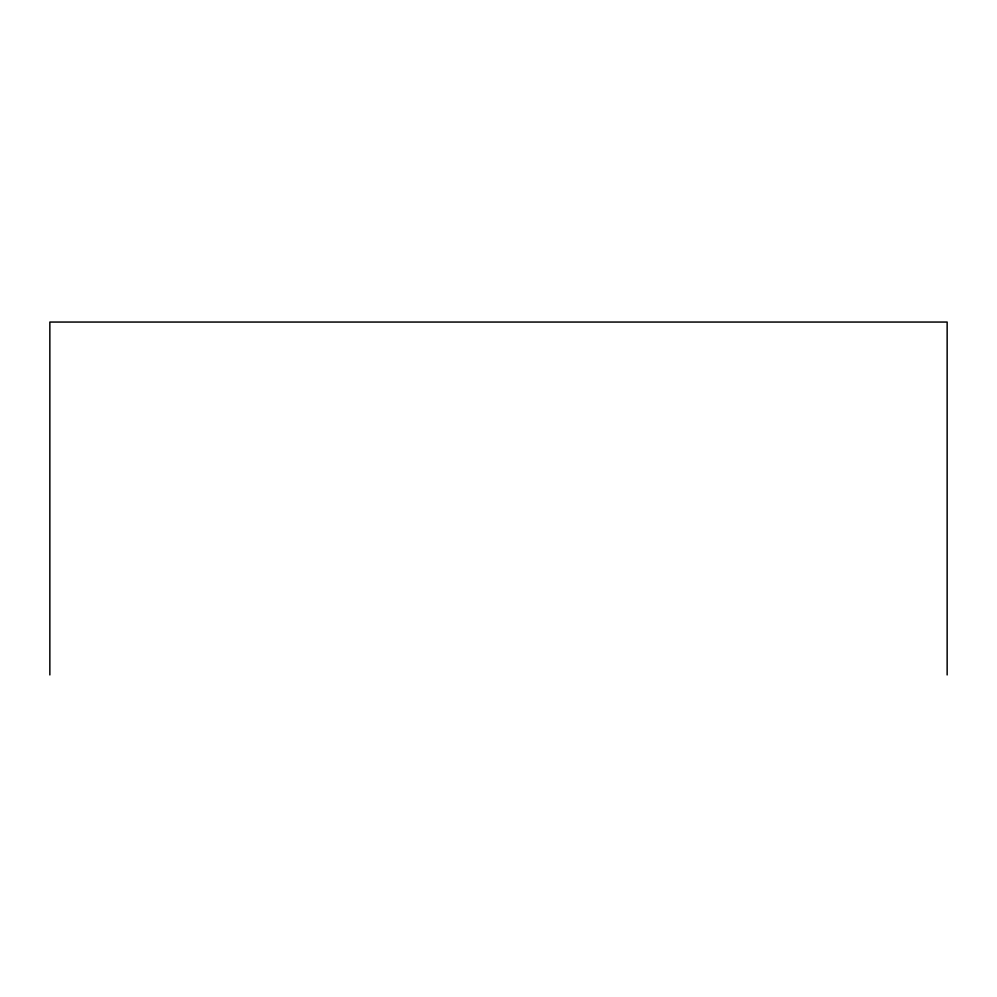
<?xml version="1.0" encoding="UTF-8"?>
<svg xmlns="http://www.w3.org/2000/svg" width="997" height="997" viewBox="0 0 997 997"><rect width="100%" height="100%" fill="white"/><g stroke="black" fill="none" stroke-linecap="round" stroke-linejoin="round"><path stroke-width="1.5" d="M947.15 674.944L947.15 322.056L49.85 322.056L49.85 674.944"/></g></svg>
